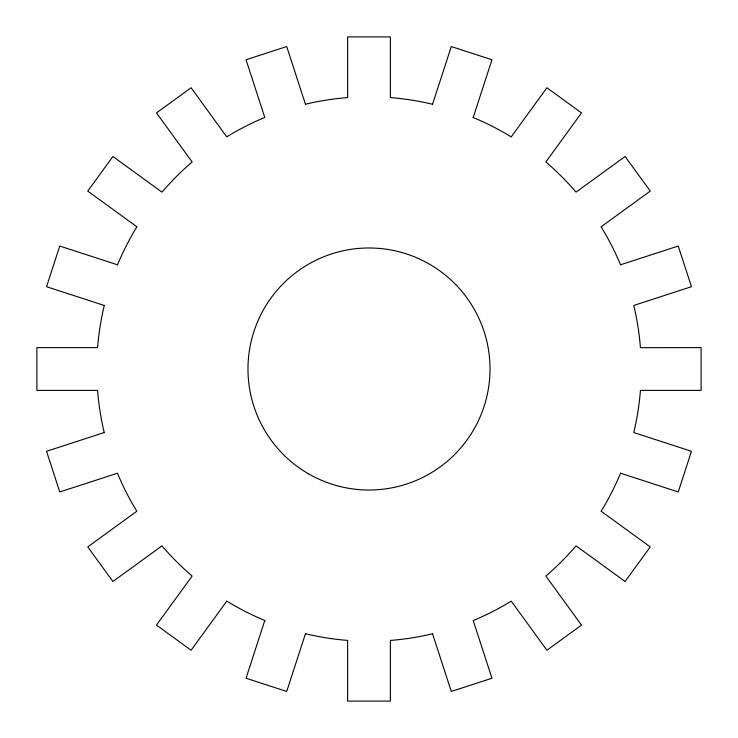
<?xml version="1.0" encoding="UTF-8"?>
<svg xmlns="http://www.w3.org/2000/svg" width="738" height="738" viewBox="0 0 738 738"><rect width="100%" height="100%" fill="white"/><g stroke="black" fill="none" stroke-linecap="round" stroke-linejoin="round"><path stroke-width="1.11" d="M264.785 620.547L246.04 678.24L286.713 691.451L305.458 633.767M432.542 104.233L451.287 46.549L491.96 59.76L473.215 117.453M511.25 136.834L546.904 87.757L581.507 112.896L545.852 161.973A272.091 272.091 0 0 1 576.027 192.148L625.104 156.493L650.243 191.096L601.166 226.751M226.751 601.166L191.096 650.243L156.493 625.104L192.148 576.027A272.091 272.091 0 0 1 161.973 545.852L112.896 581.507L87.757 546.904L136.834 511.25A272.091 272.091 0 0 1 117.453 473.215L59.76 491.96L46.549 451.287L104.233 432.542M620.547 264.785L678.24 246.04L691.451 286.713L633.767 305.458A272.091 272.091 0 0 1 640.436 347.672L701.1 347.616L701.1 390.384L640.436 390.384A272.091 272.091 0 0 1 633.767 432.542L691.451 451.287L678.24 491.96L620.547 473.215M97.564 347.616L36.9 347.616L36.9 390.384L97.564 390.384M117.453 264.785L59.76 246.04L46.549 286.713L104.233 305.458M601.166 511.25L650.243 546.904L625.104 581.507L576.027 545.852A272.091 272.091 0 0 1 545.852 576.027L581.507 625.104L546.904 650.243L511.25 601.166A272.091 272.091 0 0 1 473.215 620.547L491.96 678.24L451.287 691.451L432.542 633.767M136.834 226.751L87.757 191.096L112.896 156.493L161.973 192.148A272.091 272.091 0 0 1 192.148 161.973L156.493 112.896L191.096 87.757L226.751 136.834A272.091 272.091 0 0 1 264.785 117.453L246.04 59.76L286.713 46.549L305.458 104.233M390.384 97.564L390.384 36.9L347.616 36.9L347.616 97.564M390.384 640.436L390.384 701.1L347.616 701.1L347.616 640.436M104.252 432.597A272.091 272.091 0 0 1 97.582 390.439M97.582 347.727A272.091 272.091 0 0 1 104.252 305.569M117.453 264.951A272.091 272.091 0 0 1 136.834 226.926M432.597 633.748A272.091 272.091 0 0 1 390.439 640.418M347.727 640.418A272.091 272.091 0 0 1 305.569 633.748M264.951 620.547A272.091 272.091 0 0 1 226.926 601.166M305.403 104.252A272.091 272.091 0 0 1 347.561 97.582M390.273 97.582A272.091 272.091 0 0 1 432.431 104.252M473.049 117.453A272.091 272.091 0 0 1 511.074 136.834M620.566 473.159A272.091 272.091 0 0 1 601.184 511.194M601.184 226.87A272.091 272.091 0 0 1 620.566 264.896M308.493 473.805A121.014 121.014 0 0 0 490.014 369A121.014 121.014 0 0 0 308.493 264.195A121.014 121.014 0 0 0 308.493 473.805"/></g></svg>
